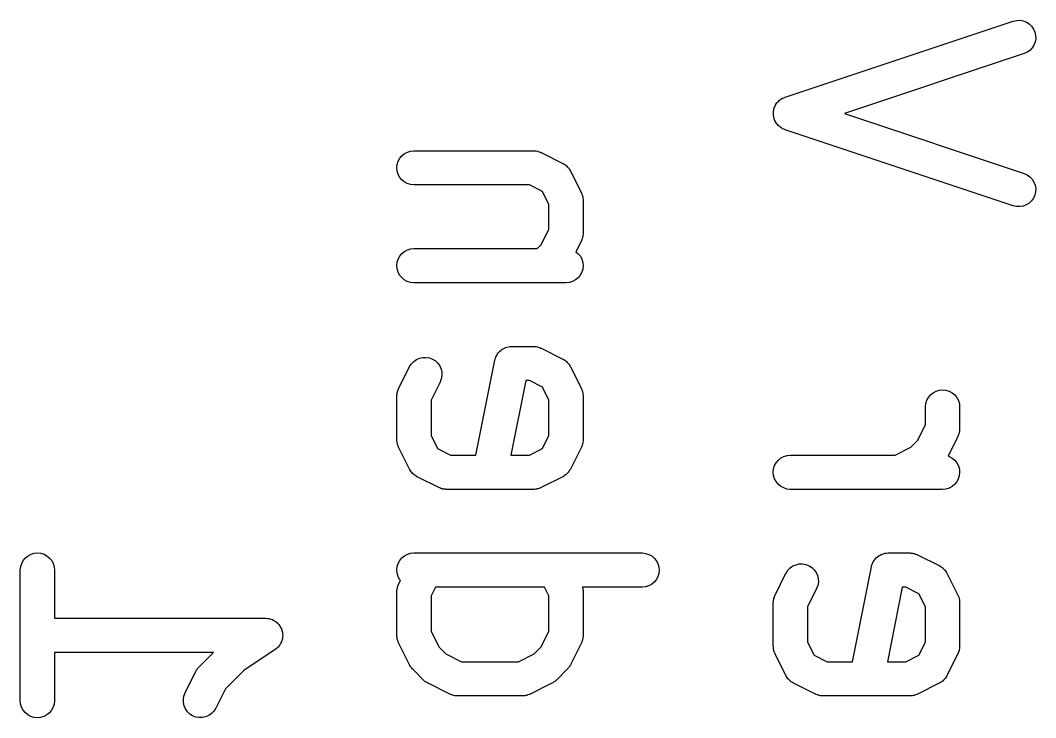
# Model space of a CAD drawing. Extents: x 6.3 to 49.3, y 9.3 to 45.7.
# Drawn here: x 6.323 to 10.773, y 40.337 to 43.391 of the extents above; entities that cross this region are included whole.
import ezdxf

# ---------------------------------------------------------------- set-up
doc = ezdxf.new("R2010")
doc.units = 0
doc.layers.add('BLACK', color=7, linetype='CONTINUOUS')

msp = doc.modelspace()

# ---------------------------------------------------------------- linework, layer by layer
at = {"layer": 'BLACK', "linetype": 'CONTINUOUS'}
for p, q in [((9.6739, 43.0544), (10.6739, 43.3877)), ((10.6739, 43.3877), (10.6749, 43.388)), ((10.6749, 43.388), (10.6892, 43.3911)), ((10.6892, 43.3911), (10.7038, 43.3913)), ((10.7038, 43.3913), (10.7182, 43.3887)), ((10.7182, 43.3887), (10.7319, 43.3833)), ((10.7319, 43.3833), (10.7442, 43.3754)), ((10.7442, 43.3754), (10.7547, 43.3652)), ((10.7547, 43.3652), (10.7631, 43.3532)), ((10.7631, 43.3532), (10.7689, 43.3398)), ((10.7689, 43.3398), (10.7721, 43.3255)), ((10.7724, 43.3108), (10.7699, 43.2964)), ((10.7721, 43.3255), (10.7724, 43.3108)), ((10.7467, 43.2598), (10.7347, 43.2514)), ((10.7567, 43.2704), (10.7467, 43.2598)), ((10.7646, 43.2828), (10.7567, 43.2704)), ((10.7699, 43.2964), (10.7646, 43.2828)), ((10.7213, 43.2454), (9.93479, 42.9832)), ((10.7347, 43.2514), (10.7213, 43.2454)), ((9.63849, 43.0294), (9.63997, 43.0309)), ((9.63997, 43.0309), (9.64122, 43.0327)), ((9.64122, 43.0327), (9.645, 43.0362)), ((9.645, 43.0362), (9.64858, 43.04)), ((9.64858, 43.04), (9.65033, 43.0412)), ((9.65033, 43.0412), (9.65189, 43.0427)), ((9.65189, 43.0427), (9.65629, 43.0454)), ((9.65629, 43.0454), (9.66053, 43.0484)), ((9.66053, 43.0484), (9.66249, 43.0493)), ((9.66249, 43.0493), (9.66431, 43.0504)), ((9.66431, 43.0504), (9.66916, 43.0523)), ((9.66916, 43.0523), (9.6739, 43.0544)), ((9.62284, 42.9889), (9.62321, 42.991)), ((9.62295, 42.9837), (9.62284, 42.9889)), ((9.62321, 42.991), (9.62328, 42.9932)), ((9.62328, 42.9932), (9.62447, 42.9982)), ((9.62447, 42.9982), (9.62537, 43.0033)), ((9.62537, 43.0033), (9.62614, 43.0053)), ((9.62614, 43.0053), (9.62664, 43.0074)), ((9.62664, 43.0074), (9.62878, 43.0122)), ((9.62878, 43.0122), (9.63065, 43.017)), ((9.63065, 43.017), (9.6318, 43.0188)), ((9.6318, 43.0188), (9.63269, 43.0208)), ((9.63269, 43.0208), (9.63571, 43.025)), ((9.63571, 43.025), (9.63849, 43.0294)), ((9.62276, 42.9786), (9.62295, 42.9837)), ((9.62311, 42.9764), (9.62276, 42.9786)), ((9.62315, 42.9743), (9.62311, 42.9764)), ((9.62427, 42.9692), (9.62315, 42.9743)), ((9.6251, 42.9641), (9.62427, 42.9692)), ((9.62584, 42.9621), (9.6251, 42.9641)), ((9.6263, 42.96), (9.62584, 42.9621)), ((9.62839, 42.9552), (9.6263, 42.96)), ((9.63019, 42.9504), (9.62839, 42.9552)), ((9.63131, 42.9486), (9.63019, 42.9504)), ((9.63217, 42.9466), (9.63131, 42.9486)), ((9.63513, 42.9423), (9.63217, 42.9466)), ((9.63785, 42.9379), (9.63513, 42.9423)), ((9.93479, 42.9832), (10.7213, 42.721)), ((9.63931, 42.9363), (9.63785, 42.9379)), ((9.64053, 42.9346), (9.63931, 42.9363)), ((9.64426, 42.931), (9.64053, 42.9346)), ((9.64779, 42.9272), (9.64426, 42.931)), ((9.64953, 42.9259), (9.64779, 42.9272)), ((9.65107, 42.9244), (9.64953, 42.9259)), ((9.65543, 42.9216), (9.65107, 42.9244)), ((9.65963, 42.9185), (9.65543, 42.9216)), ((9.66158, 42.9176), (9.65963, 42.9185)), ((9.66338, 42.9165), (9.66158, 42.9176)), ((9.6682, 42.9146), (9.66338, 42.9165)), ((9.67291, 42.9124), (9.6682, 42.9146)), ((9.6739, 42.9121), (9.67291, 42.9124)), ((10.6739, 42.5787), (9.6739, 42.9121)), ((8.00611, 42.8076), (8.01904, 42.8145)), ((8.01904, 42.8145), (8.03305, 42.8187)), ((8.03305, 42.8187), (8.04762, 42.8201)), ((8.04762, 42.8201), (8.57143, 42.8201)), ((8.57143, 42.8201), (8.57247, 42.8201)), ((8.57247, 42.8201), (8.57467, 42.8199)), ((8.57467, 42.8199), (8.57688, 42.8199)), ((8.57688, 42.8199), (8.58193, 42.8191)), ((8.58193, 42.8191), (8.58702, 42.8185)), ((8.58702, 42.8185), (8.58912, 42.8178)), ((8.58912, 42.8178), (8.5913, 42.8174)), ((8.5913, 42.8174), (8.5961, 42.8156)), ((8.5961, 42.8156), (8.60097, 42.8141)), ((8.60097, 42.8141), (8.60291, 42.813)), ((8.60291, 42.813), (8.60497, 42.8122)), ((8.60497, 42.8122), (8.70021, 42.7646)), ((7.97415, 42.7602), (7.97848, 42.7742)), ((7.97848, 42.7742), (7.98544, 42.7871)), ((7.98544, 42.7871), (7.99477, 42.7983)), ((7.99477, 42.7983), (8.00611, 42.8076)), ((8.70021, 42.7646), (8.70114, 42.7641)), ((8.70114, 42.7641), (8.7025, 42.7632)), ((7.97262, 42.7456), (7.97415, 42.7602)), ((7.97395, 42.7311), (7.97262, 42.7456)), ((7.97808, 42.717), (7.97395, 42.7311)), ((8.7025, 42.7632), (8.70398, 42.7626)), ((8.70398, 42.7626), (8.70862, 42.7593)), ((8.70862, 42.7593), (8.71342, 42.7561)), ((8.71342, 42.7561), (8.71458, 42.755)), ((8.71458, 42.755), (8.7159, 42.7541)), ((8.7159, 42.7541), (8.71983, 42.7499)), ((8.71983, 42.7499), (8.72392, 42.7459)), ((8.72392, 42.7459), (8.72484, 42.7446)), ((8.72484, 42.7446), (8.72596, 42.7434)), ((8.72596, 42.7434), (8.729, 42.7386)), ((8.729, 42.7386), (8.73224, 42.7339)), ((8.73224, 42.7339), (8.73289, 42.7324)), ((8.73289, 42.7324), (8.73375, 42.731)), ((8.73375, 42.731), (8.78137, 42.6358)), ((10.7213, 42.721), (10.7223, 42.7207)), ((10.7223, 42.7207), (10.7356, 42.7145)), ((7.98486, 42.7041), (7.97808, 42.717)), ((7.99403, 42.6926), (7.98486, 42.7041)), ((8.00525, 42.6832), (7.99403, 42.6926)), ((8.01807, 42.6762), (8.00525, 42.6832)), ((8.03203, 42.6718), (8.01807, 42.6762)), ((10.7356, 42.7145), (10.7474, 42.7059)), ((10.7474, 42.7059), (10.7574, 42.6952)), ((10.7574, 42.6952), (10.765, 42.6827)), ((10.765, 42.6827), (10.7701, 42.669)), ((8.04657, 42.6701), (8.03203, 42.6718)), ((8.04762, 42.6701), (8.04657, 42.6701)), ((8.55372, 42.6701), (8.04762, 42.6701)), ((8.61076, 42.6416), (8.55372, 42.6701)), ((8.63928, 42.5846), (8.61076, 42.6416)), ((8.78137, 42.6358), (8.78183, 42.6349)), ((8.78183, 42.6349), (8.78259, 42.6328)), ((8.78259, 42.6328), (8.78363, 42.6308)), ((8.78363, 42.6308), (8.78511, 42.6259)), ((10.772, 42.6399), (10.7686, 42.6257)), ((10.7701, 42.669), (10.7725, 42.6545)), ((10.7725, 42.6545), (10.772, 42.6399)), ((8.78511, 42.6259), (8.78687, 42.6211)), ((8.78687, 42.6211), (8.78722, 42.6189)), ((8.78722, 42.6189), (8.78786, 42.6168)), ((8.78786, 42.6168), (8.78836, 42.6117)), ((8.78836, 42.6117), (8.78916, 42.6067)), ((8.78916, 42.6067), (8.78907, 42.6045)), ((8.78907, 42.6045), (8.78928, 42.6023)), ((8.78928, 42.6023), (8.78928, 42.4594)), ((10.7433, 42.5904), (10.7309, 42.5827)), ((10.754, 42.6004), (10.7433, 42.5904)), ((10.7625, 42.6123), (10.754, 42.6004)), ((10.7686, 42.6257), (10.7625, 42.6123)), ((8.63928, 42.4771), (8.63928, 42.5846)), ((10.6882, 42.5755), (10.6739, 42.5787)), ((10.7028, 42.5751), (10.6882, 42.5755)), ((10.7172, 42.5775), (10.7028, 42.5751)), ((10.7309, 42.5827), (10.7172, 42.5775)), ((8.60503, 42.4086), (8.63928, 42.4771)), ((8.78909, 42.454), (8.78822, 42.4489)), ((8.78928, 42.4584), (8.78903, 42.4562)), ((8.78903, 42.4562), (8.78909, 42.454)), ((8.78928, 42.4594), (8.78928, 42.4584)), ((8.58798, 42.3915), (8.60503, 42.4086)), ((8.78137, 42.4259), (8.75736, 42.3778)), ((8.78216, 42.4279), (8.78137, 42.4259)), ((8.78322, 42.4299), (8.78216, 42.4279)), ((8.78477, 42.4347), (8.78322, 42.4299)), ((8.7866, 42.4395), (8.78477, 42.4347)), ((8.78698, 42.4417), (8.7866, 42.4395)), ((8.78765, 42.4438), (8.78698, 42.4417)), ((8.78822, 42.4489), (8.78765, 42.4438)), ((7.98544, 42.3585), (7.99477, 42.3698)), ((7.99477, 42.3698), (8.00611, 42.379)), ((8.00611, 42.379), (8.01904, 42.3859)), ((8.01904, 42.3859), (8.03305, 42.3901)), ((8.03305, 42.3901), (8.04762, 42.3915)), ((8.04762, 42.3915), (8.58798, 42.3915)), ((8.75736, 42.3778), (8.76787, 42.369)), ((8.76787, 42.369), (8.77704, 42.3576)), ((7.97262, 42.3171), (7.97415, 42.3316)), ((7.97415, 42.3316), (7.97848, 42.3456)), ((7.97848, 42.3456), (7.98544, 42.3585)), ((8.77704, 42.3576), (8.78382, 42.3446)), ((8.78382, 42.3446), (8.78796, 42.3306)), ((8.78796, 42.3306), (8.78928, 42.316)), ((7.97395, 42.3025), (7.97262, 42.3171)), ((7.97808, 42.2885), (7.97395, 42.3025)), ((7.98486, 42.2755), (7.97808, 42.2885)), ((7.99403, 42.2641), (7.98486, 42.2755)), ((8.77646, 42.2746), (8.76713, 42.2633)), ((8.78342, 42.2875), (8.77646, 42.2746)), ((8.78775, 42.3015), (8.78342, 42.2875)), ((8.78928, 42.316), (8.78775, 42.3015)), ((8.00525, 42.2547), (7.99403, 42.2641)), ((8.01807, 42.2476), (8.00525, 42.2547)), ((8.03203, 42.2432), (8.01807, 42.2476)), ((8.04657, 42.2416), (8.03203, 42.2432)), ((8.04762, 42.2415), (8.04657, 42.2416)), ((8.71429, 42.2415), (8.04762, 42.2415)), ((8.72885, 42.243), (8.71429, 42.2415)), ((8.74287, 42.2472), (8.72885, 42.243)), ((8.75579, 42.2541), (8.74287, 42.2472)), ((8.76713, 42.2633), (8.75579, 42.2541)), ((8.46919, 41.9623), (8.47619, 41.963)), ((8.47619, 41.963), (8.57143, 41.963)), ((8.57143, 41.963), (8.57247, 41.963)), ((8.57247, 41.963), (8.57467, 41.9627)), ((8.57467, 41.9627), (8.57688, 41.9628)), ((8.57688, 41.9628), (8.58193, 41.9619)), ((8.40731, 41.9177), (8.41066, 41.9237)), ((8.41066, 41.9237), (8.41401, 41.9299)), ((8.41401, 41.9299), (8.41423, 41.9302)), ((8.41423, 41.9302), (8.41439, 41.9305)), ((8.41439, 41.9305), (8.41887, 41.9358)), ((8.41887, 41.9358), (8.42334, 41.9412)), ((8.42334, 41.9412), (8.4236, 41.9414)), ((8.4236, 41.9414), (8.42382, 41.9417)), ((8.42382, 41.9417), (8.42924, 41.946)), ((8.42924, 41.946), (8.43469, 41.9504)), ((8.43469, 41.9504), (8.43498, 41.9506)), ((8.43498, 41.9506), (8.43524, 41.9508)), ((8.43524, 41.9508), (8.44139, 41.954)), ((8.44139, 41.954), (8.44761, 41.9573)), ((8.44761, 41.9573), (8.44793, 41.9574)), ((8.44793, 41.9574), (8.44823, 41.9576)), ((8.44823, 41.9576), (8.45486, 41.9595)), ((8.45486, 41.9595), (8.46162, 41.9615)), ((8.46162, 41.9615), (8.46196, 41.9616)), ((8.46196, 41.9616), (8.46228, 41.9617)), ((8.46228, 41.9617), (8.46919, 41.9623)), ((8.58193, 41.9619), (8.58702, 41.9613)), ((8.58702, 41.9613), (8.58912, 41.9607)), ((8.58912, 41.9607), (8.5913, 41.9603)), ((8.5913, 41.9603), (8.59609, 41.9585)), ((8.59609, 41.9585), (8.60097, 41.9569)), ((8.60097, 41.9569), (8.60291, 41.9558)), ((8.60291, 41.9558), (8.60497, 41.9551)), ((8.60497, 41.9551), (8.70021, 41.9074)), ((7.98054, 41.7787), (8.02816, 41.8739)), ((8.02816, 41.8739), (8.02863, 41.8748)), ((8.02863, 41.8748), (8.0366, 41.8871)), ((8.0366, 41.8871), (8.04679, 41.8976)), ((8.04679, 41.8976), (8.05884, 41.9059)), ((8.05884, 41.9059), (8.07227, 41.9118)), ((8.07227, 41.9118), (8.08657, 41.9149)), ((8.08657, 41.9149), (8.10121, 41.9151)), ((8.10121, 41.9151), (8.11562, 41.9125)), ((8.11562, 41.9125), (8.12925, 41.9072)), ((8.12925, 41.9072), (8.14158, 41.8993)), ((8.14158, 41.8993), (8.15215, 41.8892)), ((8.15215, 41.8892), (8.16056, 41.8772)), ((8.16056, 41.8772), (8.16647, 41.8638)), ((8.31947, 41.4868), (8.40265, 41.9027)), ((8.40265, 41.9027), (8.40272, 41.903)), ((8.40272, 41.903), (8.40272, 41.9031)), ((8.40272, 41.9031), (8.40273, 41.9031)), ((8.40273, 41.9031), (8.40286, 41.9037)), ((8.40286, 41.9037), (8.40497, 41.9103)), ((8.40497, 41.9103), (8.40705, 41.917)), ((8.40705, 41.917), (8.40721, 41.9173)), ((8.40721, 41.9173), (8.40731, 41.9177)), ((8.70021, 41.9074), (8.70114, 41.907)), ((8.70114, 41.907), (8.70251, 41.9061)), ((8.70251, 41.9061), (8.70398, 41.9054)), ((8.70398, 41.9054), (8.70862, 41.9021)), ((8.70862, 41.9021), (8.71342, 41.899)), ((8.71342, 41.899), (8.71458, 41.8979)), ((8.71458, 41.8979), (8.7159, 41.8969)), ((8.7159, 41.8969), (8.71983, 41.8928)), ((8.71983, 41.8928), (8.72392, 41.8888)), ((8.72392, 41.8888), (8.72484, 41.8875)), ((8.72484, 41.8875), (8.72596, 41.8863)), ((8.72596, 41.8863), (8.72899, 41.8815)), ((8.72899, 41.8815), (8.73224, 41.8768)), ((8.73224, 41.8768), (8.73289, 41.8753)), ((8.73289, 41.8753), (8.73375, 41.8739)), ((8.73375, 41.8739), (8.78137, 41.7787)), ((8.16647, 41.8638), (8.16967, 41.8495)), ((8.17004, 41.8349), (8.16756, 41.8205)), ((8.16967, 41.8495), (8.17004, 41.8349)), ((8.16232, 41.8068), (8.12262, 41.7274)), ((8.16756, 41.8205), (8.16232, 41.8068)), ((8.53768, 41.813), (8.47244, 41.4868)), ((8.55372, 41.813), (8.53768, 41.813)), ((8.61076, 41.7845), (8.55372, 41.813)), ((8.63928, 41.7274), (8.61076, 41.7845)), ((7.97262, 41.7451), (7.97263, 41.7462)), ((7.97262, 41.5546), (7.97262, 41.7451)), ((7.97263, 41.7462), (7.97287, 41.7484)), ((7.97282, 41.7506), (7.97369, 41.7556)), ((7.97287, 41.7484), (7.97282, 41.7506)), ((7.97369, 41.7556), (7.97426, 41.7607)), ((7.97426, 41.7607), (7.97492, 41.7628)), ((7.97492, 41.7628), (7.9753, 41.765)), ((7.9753, 41.765), (7.97714, 41.7698)), ((7.97714, 41.7698), (7.97868, 41.7747)), ((7.97868, 41.7747), (7.97975, 41.7766)), ((7.97975, 41.7766), (7.98054, 41.7787)), ((8.78137, 41.7787), (8.78183, 41.7777)), ((8.78183, 41.7777), (8.78259, 41.7756)), ((8.78259, 41.7756), (8.78363, 41.7737)), ((8.78363, 41.7737), (8.78511, 41.7688)), ((8.78511, 41.7688), (8.78687, 41.764)), ((8.78687, 41.764), (8.78722, 41.7618)), ((8.78722, 41.7618), (8.78786, 41.7597)), ((8.78786, 41.7597), (8.78836, 41.7546)), ((8.78836, 41.7546), (8.78916, 41.7495)), ((8.78916, 41.7495), (8.78907, 41.7473)), ((8.78907, 41.7473), (8.78928, 41.7451)), ((8.78928, 41.7451), (8.78928, 41.5546)), ((10.2953, 41.727), (10.3024, 41.7399)), ((10.3024, 41.7399), (10.3118, 41.7511)), ((10.3118, 41.7511), (10.3232, 41.7603)), ((10.3232, 41.7603), (10.3362, 41.767)), ((10.3362, 41.767), (10.3502, 41.7712)), ((10.3502, 41.7712), (10.3648, 41.7725)), ((10.3648, 41.7725), (10.3794, 41.771)), ((10.3794, 41.771), (10.3933, 41.7666)), ((10.3933, 41.7666), (10.4062, 41.7597)), ((10.4062, 41.7597), (10.4175, 41.7503)), ((10.4175, 41.7503), (10.4268, 41.739)), ((8.12262, 41.7274), (8.12262, 41.5723)), ((8.63928, 41.5723), (8.63928, 41.7274)), ((10.2893, 41.6985), (10.2909, 41.7131)), ((10.2893, 41.6975), (10.2893, 41.6985)), ((10.2893, 41.62), (10.2893, 41.6975)), ((10.2909, 41.7131), (10.2953, 41.727)), ((10.4268, 41.739), (10.4336, 41.7261)), ((10.4336, 41.7261), (10.4379, 41.7121)), ((10.4379, 41.7121), (10.4393, 41.6975)), ((10.4393, 41.6975), (10.4393, 41.6023)), ((10.255, 41.5515), (10.2893, 41.62)), ((8.12262, 41.5723), (8.15114, 41.5153)), ((8.61076, 41.5153), (8.63928, 41.5723)), ((10.4314, 41.5687), (10.3883, 41.4825)), ((10.4322, 41.5708), (10.4314, 41.5687)), ((10.4332, 41.5727), (10.4322, 41.5708)), ((10.4348, 41.5776), (10.4332, 41.5727)), ((10.4366, 41.5824), (10.4348, 41.5776)), ((10.437, 41.5846), (10.4366, 41.5824)), ((10.4376, 41.5867), (10.437, 41.5846)), ((10.4382, 41.5918), (10.4376, 41.5867)), ((10.4391, 41.5968), (10.4382, 41.5918)), ((10.4393, 41.6012), (10.439, 41.599)), ((10.439, 41.599), (10.4391, 41.5968)), ((10.4393, 41.6023), (10.4393, 41.6012)), ((7.97283, 41.5524), (7.97262, 41.5546)), ((7.97275, 41.5502), (7.97283, 41.5524)), ((7.97355, 41.5452), (7.97275, 41.5502)), ((7.97405, 41.5401), (7.97355, 41.5452)), ((7.97469, 41.538), (7.97405, 41.5401)), ((7.97503, 41.5358), (7.97469, 41.538)), ((7.97679, 41.531), (7.97503, 41.5358)), ((7.97828, 41.5261), (7.97679, 41.531)), ((7.97931, 41.5241), (7.97828, 41.5261)), ((7.98007, 41.522), (7.97931, 41.5241)), ((7.98054, 41.5211), (7.98007, 41.522)), ((8.02816, 41.4259), (7.98054, 41.5211)), ((8.78137, 41.5211), (8.73375, 41.4259)), ((8.78216, 41.5232), (8.78137, 41.5211)), ((8.78322, 41.5251), (8.78216, 41.5232)), ((8.78477, 41.53), (8.78322, 41.5251)), ((8.7866, 41.5348), (8.78477, 41.53)), ((8.78698, 41.537), (8.7866, 41.5348)), ((8.78765, 41.539), (8.78698, 41.537)), ((8.78822, 41.5441), (8.78765, 41.539)), ((8.78909, 41.5492), (8.78822, 41.5441)), ((8.78928, 41.5536), (8.78903, 41.5514)), ((8.78903, 41.5514), (8.78909, 41.5492)), ((8.78928, 41.5546), (8.78928, 41.5536)), ((10.1561, 41.4868), (10.2246, 41.521)), ((10.2246, 41.521), (10.255, 41.5515)), ((8.15114, 41.5153), (8.20818, 41.4868)), ((8.20818, 41.4868), (8.31947, 41.4868)), ((8.47244, 41.4868), (8.55372, 41.4868)), ((8.55372, 41.4868), (8.61076, 41.5153)), ((9.64477, 41.465), (9.65611, 41.4743)), ((9.65611, 41.4743), (9.66904, 41.4811)), ((9.66904, 41.4811), (9.68305, 41.4854)), ((9.68305, 41.4854), (9.69762, 41.4868)), ((9.69762, 41.4868), (10.1561, 41.4868)), ((10.3883, 41.4825), (10.3938, 41.4807)), ((10.3938, 41.4807), (10.4067, 41.4737)), ((10.4067, 41.4737), (10.4179, 41.4643)), ((9.62415, 41.4269), (9.62848, 41.4408)), ((9.62848, 41.4408), (9.63544, 41.4537)), ((9.63544, 41.4537), (9.64477, 41.465)), ((10.4179, 41.4643), (10.427, 41.4529)), ((10.427, 41.4529), (10.4338, 41.4399)), ((10.4338, 41.4399), (10.438, 41.4258)), ((8.02902, 41.4245), (8.02816, 41.4259)), ((8.02966, 41.423), (8.02902, 41.4245)), ((8.03291, 41.4183), (8.02966, 41.423)), ((8.03595, 41.4135), (8.03291, 41.4183)), ((8.03706, 41.4123), (8.03595, 41.4135)), ((8.03798, 41.411), (8.03706, 41.4123)), ((8.04207, 41.407), (8.03798, 41.411)), ((8.046, 41.4028), (8.04207, 41.407)), ((8.04732, 41.4019), (8.046, 41.4028)), ((8.04848, 41.4008), (8.04732, 41.4019)), ((8.05328, 41.3976), (8.04848, 41.4008)), ((8.05792, 41.3943), (8.05328, 41.3976)), ((8.0594, 41.3937), (8.05792, 41.3943)), ((8.06076, 41.3928), (8.0594, 41.3937)), ((8.0617, 41.3923), (8.06076, 41.3928)), ((8.15693, 41.3447), (8.0617, 41.3923)), ((8.70021, 41.3923), (8.60497, 41.3447)), ((8.70158, 41.3932), (8.70021, 41.3923)), ((8.70307, 41.3938), (8.70158, 41.3932)), ((8.70777, 41.3971), (8.70307, 41.3938)), ((8.7126, 41.4001), (8.70777, 41.3971)), ((8.71378, 41.4012), (8.7126, 41.4001)), ((8.71511, 41.4021), (8.71378, 41.4012)), ((8.71908, 41.4062), (8.71511, 41.4021)), ((8.72324, 41.4102), (8.71908, 41.4062)), ((8.72418, 41.4115), (8.72324, 41.4102)), ((8.72531, 41.4126), (8.72418, 41.4115)), ((8.72842, 41.4175), (8.72531, 41.4126)), ((8.73172, 41.4221), (8.72842, 41.4175)), ((8.73239, 41.4236), (8.73172, 41.4221)), ((8.73327, 41.4249), (8.73239, 41.4236)), ((8.73375, 41.4259), (8.73327, 41.4249)), ((9.62262, 41.4123), (9.62415, 41.4269)), ((9.62395, 41.3977), (9.62262, 41.4123)), ((9.62808, 41.3837), (9.62395, 41.3977)), ((10.4378, 41.3967), (10.4334, 41.3827)), ((10.4393, 41.4113), (10.4378, 41.3967)), ((10.438, 41.4258), (10.4393, 41.4113)), ((8.159, 41.3439), (8.15693, 41.3447)), ((8.16093, 41.3429), (8.159, 41.3439)), ((8.16581, 41.3413), (8.16093, 41.3429)), ((8.1706, 41.3395), (8.16581, 41.3413)), ((8.17278, 41.3391), (8.1706, 41.3395)), ((8.59509, 41.341), (8.59029, 41.3392)), ((8.60001, 41.3424), (8.59509, 41.341)), ((8.60196, 41.3435), (8.60001, 41.3424)), ((8.60403, 41.3442), (8.60196, 41.3435)), ((8.60497, 41.3447), (8.60403, 41.3442)), ((9.63486, 41.3707), (9.62808, 41.3837)), ((9.64403, 41.3593), (9.63486, 41.3707)), ((9.65525, 41.3499), (9.64403, 41.3593)), ((9.66807, 41.3429), (9.65525, 41.3499)), ((9.68203, 41.3384), (9.66807, 41.3429)), ((10.3929, 41.3424), (10.3789, 41.3382)), ((10.4058, 41.3493), (10.3929, 41.3424)), ((10.4171, 41.3586), (10.4058, 41.3493)), ((10.4265, 41.3698), (10.4171, 41.3586)), ((10.4334, 41.3827), (10.4265, 41.3698)), ((8.17488, 41.3384), (8.17278, 41.3391)), ((8.17997, 41.3379), (8.17488, 41.3384)), ((8.18503, 41.337), (8.17997, 41.3379)), ((8.18723, 41.337), (8.18503, 41.337)), ((8.18943, 41.3368), (8.18723, 41.337)), ((8.19048, 41.3368), (8.18943, 41.3368)), ((8.57143, 41.3368), (8.19048, 41.3368)), ((8.57362, 41.337), (8.57143, 41.3368)), ((8.57583, 41.3369), (8.57362, 41.337)), ((8.58089, 41.3377), (8.57583, 41.3369)), ((8.586, 41.3382), (8.58089, 41.3377)), ((8.58812, 41.3389), (8.586, 41.3382)), ((8.59029, 41.3392), (8.58812, 41.3389)), ((9.69657, 41.3368), (9.68203, 41.3384)), ((9.69762, 41.3368), (9.69657, 41.3368)), ((10.3643, 41.3368), (9.69762, 41.3368)), ((10.3789, 41.3382), (10.3643, 41.3368)), ((6.33573, 41.0256), (6.34514, 41.0368)), ((6.34514, 41.0368), (6.35655, 41.046)), ((6.35655, 41.046), (6.36952, 41.0528)), ((6.36952, 41.0528), (6.38356, 41.0569)), ((6.38356, 41.0569), (6.39814, 41.0582)), ((6.39814, 41.0582), (6.4127, 41.0567)), ((6.4127, 41.0567), (6.42668, 41.0524)), ((6.42668, 41.0524), (6.43956, 41.0454)), ((6.43956, 41.0454), (6.45084, 41.0361)), ((6.45084, 41.0361), (6.46009, 41.0247)), ((7.98544, 41.0252), (7.99477, 41.0364)), ((7.99477, 41.0364), (8.00611, 41.0457)), ((8.00611, 41.0457), (8.01904, 41.0526)), ((8.01904, 41.0526), (8.03305, 41.0568)), ((8.03305, 41.0568), (8.04762, 41.0582)), ((8.04762, 41.0582), (9.04762, 41.0582)), ((9.04762, 41.0582), (9.04867, 41.0582)), ((9.04867, 41.0582), (9.06321, 41.0566)), ((9.06321, 41.0566), (9.07716, 41.0521)), ((9.07716, 41.0521), (9.08999, 41.0451)), ((9.08999, 41.0451), (9.1012, 41.0357)), ((9.1012, 41.0357), (9.11038, 41.0243)), ((10.0644, 41.0257), (10.0689, 41.031)), ((10.0689, 41.031), (10.0733, 41.0364)), ((10.0733, 41.0364), (10.0736, 41.0366)), ((10.0736, 41.0366), (10.0738, 41.0369)), ((10.0738, 41.0369), (10.0792, 41.0412)), ((10.0792, 41.0412), (10.0847, 41.0457)), ((10.0847, 41.0457), (10.085, 41.0458)), ((10.085, 41.0458), (10.0852, 41.0461)), ((10.0852, 41.0461), (10.0914, 41.0493)), ((10.0914, 41.0493), (10.0976, 41.0526)), ((10.0976, 41.0526), (10.0979, 41.0527)), ((10.0979, 41.0527), (10.0982, 41.0528)), ((10.0982, 41.0528), (10.1049, 41.0547)), ((10.1049, 41.0547), (10.1116, 41.0568)), ((10.1116, 41.0568), (10.112, 41.0568)), ((10.112, 41.0568), (10.1123, 41.0569)), ((10.1123, 41.0569), (10.1192, 41.0575)), ((10.1192, 41.0575), (10.1262, 41.0582)), ((10.1262, 41.0582), (10.2214, 41.0582)), ((10.2214, 41.0582), (10.2225, 41.0582)), ((10.2225, 41.0582), (10.2247, 41.058)), ((10.2247, 41.058), (10.2269, 41.058)), ((10.2269, 41.058), (10.2319, 41.0571)), ((10.2319, 41.0571), (10.237, 41.0566)), ((10.237, 41.0566), (10.2391, 41.0559)), ((10.2391, 41.0559), (10.2413, 41.0555)), ((10.2413, 41.0555), (10.2461, 41.0537)), ((10.2461, 41.0537), (10.251, 41.0521)), ((10.251, 41.0521), (10.2529, 41.0511)), ((10.2529, 41.0511), (10.255, 41.0503)), ((10.255, 41.0503), (10.3502, 41.0027)), ((6.32262, 40.9832), (6.32263, 40.9843)), ((6.32263, 40.9843), (6.32426, 40.9988)), ((6.32426, 40.9988), (6.32868, 41.0128)), ((6.32868, 41.0128), (6.33573, 41.0256)), ((6.46009, 41.0247), (6.46696, 41.0118)), ((6.46696, 41.0118), (6.47119, 40.9978)), ((6.47119, 40.9978), (6.47262, 40.9832)), ((7.97262, 40.9837), (7.97415, 40.9983)), ((7.97395, 40.9692), (7.97262, 40.9837)), ((7.97415, 40.9983), (7.97848, 41.0123)), ((7.97848, 41.0123), (7.98544, 41.0252)), ((9.11038, 41.0243), (9.11716, 41.0113)), ((9.11716, 41.0113), (9.12129, 40.9973)), ((9.12129, 40.9973), (9.12262, 40.9827)), ((9.68659, 40.9824), (9.69679, 40.9929)), ((9.69679, 40.9929), (9.70884, 41.0012)), ((9.70884, 41.0012), (9.72227, 41.007)), ((9.72227, 41.007), (9.73657, 41.0101)), ((9.73657, 41.0101), (9.75121, 41.0104)), ((9.75121, 41.0104), (9.76562, 41.0078)), ((9.76562, 41.0078), (9.77925, 41.0024)), ((9.77925, 41.0024), (9.79158, 40.9946)), ((9.79158, 40.9946), (9.80215, 40.9844)), ((9.80215, 40.9844), (9.81056, 40.9725)), ((9.96947, 40.582), (10.0526, 40.9979)), ((10.0526, 40.9979), (10.0527, 40.9983)), ((10.0527, 40.9983), (10.0529, 40.9989)), ((10.0527, 40.9983), (10.0527, 40.9983)), ((10.0527, 40.9983), (10.0527, 40.9983)), ((10.0529, 40.9989), (10.055, 41.0056)), ((10.055, 41.0056), (10.0571, 41.0123)), ((10.0571, 41.0123), (10.0572, 41.0126)), ((10.0572, 41.0126), (10.0573, 41.0129)), ((10.0573, 41.0129), (10.0607, 41.0189)), ((10.0607, 41.0189), (10.064, 41.0252)), ((10.064, 41.0252), (10.0642, 41.0254)), ((10.0642, 41.0254), (10.0644, 41.0257)), ((10.3502, 41.0027), (10.3511, 41.0022)), ((10.3511, 41.0022), (10.3525, 41.0013)), ((10.3525, 41.0013), (10.354, 41.0007)), ((10.354, 41.0007), (10.3586, 40.9974)), ((10.3586, 40.9974), (10.3634, 40.9942)), ((10.3634, 40.9942), (10.3646, 40.9931)), ((10.3646, 40.9931), (10.3659, 40.9922)), ((10.3659, 40.9922), (10.3698, 40.988)), ((10.3698, 40.988), (10.3739, 40.984)), ((10.3739, 40.984), (10.3748, 40.9827)), ((6.32262, 40.4118), (6.32262, 40.9832)), ((6.47262, 40.9832), (6.47262, 40.7725)), ((7.97808, 40.9551), (7.97395, 40.9692)), ((7.98486, 40.9421), (7.97808, 40.9551)), ((7.98855, 40.9376), (7.98486, 40.9421)), ((9.1098, 40.9413), (9.10047, 40.93)), ((9.11676, 40.9542), (9.1098, 40.9413)), ((9.12109, 40.9681), (9.11676, 40.9542)), ((9.12262, 40.9827), (9.12109, 40.9681)), ((9.63054, 40.8739), (9.67816, 40.9691)), ((9.67816, 40.9691), (9.67863, 40.9701)), ((9.67863, 40.9701), (9.68659, 40.9824)), ((9.81056, 40.9725), (9.81647, 40.9591)), ((9.81647, 40.9591), (9.81967, 40.9448)), ((9.81967, 40.9448), (9.82004, 40.9301)), ((10.3748, 40.9827), (10.376, 40.9815)), ((10.376, 40.9815), (10.379, 40.9767)), ((10.379, 40.9767), (10.3822, 40.972)), ((10.3822, 40.972), (10.3829, 40.9705)), ((10.3829, 40.9705), (10.3837, 40.9691)), ((10.3837, 40.9691), (10.4314, 40.8739)), ((7.97282, 40.8934), (7.97369, 40.8985)), ((7.97369, 40.8985), (7.97426, 40.9036)), ((7.97426, 40.9036), (7.97492, 40.9057)), ((7.97492, 40.9057), (7.9753, 40.9078)), ((7.9753, 40.9078), (7.97714, 40.9126)), ((7.97714, 40.9126), (7.97868, 40.9175)), ((7.97868, 40.9175), (7.97975, 40.9195)), ((7.97975, 40.9195), (7.98054, 40.9215)), ((7.98054, 40.9215), (7.98855, 40.9376)), ((8.14159, 40.9082), (8.12262, 40.8703)), ((8.62031, 40.9082), (8.14159, 40.9082)), ((8.63928, 40.8703), (8.62031, 40.9082)), ((9.04762, 40.9082), (8.78637, 40.9082)), ((8.78637, 40.9082), (8.78687, 40.9068)), ((8.78687, 40.9068), (8.78722, 40.9047)), ((8.78722, 40.9047), (8.78786, 40.9025)), ((8.78786, 40.9025), (8.78836, 40.8974)), ((8.78836, 40.8974), (8.78916, 40.8924)), ((9.06219, 40.9096), (9.04762, 40.9082)), ((9.0762, 40.9139), (9.06219, 40.9096)), ((9.08912, 40.9207), (9.0762, 40.9139)), ((9.10047, 40.93), (9.08912, 40.9207)), ((9.81232, 40.9021), (9.77262, 40.8227)), ((9.81756, 40.9157), (9.81232, 40.9021)), ((9.82004, 40.9301), (9.81756, 40.9157)), ((10.1877, 40.9082), (10.1224, 40.582)), ((10.2037, 40.9082), (10.1877, 40.9082)), ((10.2608, 40.8797), (10.2037, 40.9082)), ((7.97262, 40.888), (7.97263, 40.889)), ((7.97262, 40.6975), (7.97262, 40.888)), ((7.97263, 40.889), (7.97287, 40.8912)), ((7.97287, 40.8912), (7.97282, 40.8934)), ((8.12262, 40.8703), (8.12262, 40.7152)), ((8.63928, 40.7152), (8.63928, 40.8703)), ((8.78916, 40.8924), (8.78907, 40.8902)), ((8.78907, 40.8902), (8.78928, 40.888)), ((8.78928, 40.888), (8.78928, 40.6975)), ((9.62282, 40.8458), (9.62369, 40.8509)), ((9.62369, 40.8509), (9.62426, 40.856)), ((9.62426, 40.856), (9.62492, 40.858)), ((9.62492, 40.858), (9.6253, 40.8602)), ((9.6253, 40.8602), (9.62714, 40.865)), ((9.62714, 40.865), (9.62868, 40.8699)), ((9.62868, 40.8699), (9.62975, 40.8718)), ((9.62975, 40.8718), (9.63054, 40.8739)), ((10.2893, 40.8227), (10.2608, 40.8797)), ((10.4314, 40.8739), (10.4318, 40.873)), ((10.4318, 40.873), (10.4326, 40.8709)), ((10.4326, 40.8709), (10.4336, 40.8689)), ((10.4336, 40.8689), (10.4351, 40.864)), ((10.4351, 40.864), (10.4369, 40.8592)), ((10.4369, 40.8592), (10.4372, 40.857)), ((10.4372, 40.857), (10.4379, 40.8549)), ((10.4379, 40.8549), (10.4384, 40.8498)), ((9.62262, 40.8404), (9.62263, 40.8414)), ((9.62262, 40.6499), (9.62262, 40.8404)), ((9.62263, 40.8414), (9.62287, 40.8436)), ((9.62287, 40.8436), (9.62282, 40.8458)), ((9.77262, 40.8227), (9.77262, 40.6676)), ((10.2893, 40.6676), (10.2893, 40.8227)), ((10.4384, 40.8498), (10.4392, 40.8448)), ((10.4392, 40.8448), (10.4391, 40.8426)), ((10.4391, 40.8426), (10.4393, 40.8404)), ((10.4393, 40.8404), (10.4393, 40.6499)), ((6.47262, 40.7725), (7.39762, 40.7725)), ((7.39762, 40.7725), (7.39854, 40.7725)), ((7.39854, 40.7725), (7.39855, 40.7725)), ((7.39855, 40.7725), (7.39856, 40.7725)), ((7.39856, 40.7725), (7.39867, 40.7725)), ((7.39867, 40.7725), (7.40552, 40.7717)), ((7.40552, 40.7717), (7.4131, 40.7709)), ((7.4131, 40.7709), (7.41316, 40.7709)), ((7.41316, 40.7709), (7.41321, 40.7709)), ((7.41321, 40.7709), (7.42, 40.7687)), ((7.42, 40.7687), (7.42706, 40.7665)), ((7.42706, 40.7665), (7.42711, 40.7665)), ((7.42711, 40.7665), (7.42716, 40.7664)), ((7.42716, 40.7664), (7.43365, 40.7629)), ((7.43365, 40.7629), (7.43989, 40.7595)), ((7.43989, 40.7595), (7.43994, 40.7594)), ((7.43994, 40.7594), (7.43999, 40.7594)), ((7.43999, 40.7594), (7.44523, 40.755)), ((7.44523, 40.755), (7.45112, 40.7501)), ((7.45112, 40.7501), (7.45116, 40.75)), ((7.45116, 40.75), (7.4512, 40.75)), ((7.4512, 40.75), (7.45536, 40.7448)), ((7.45536, 40.7448), (7.46031, 40.7387)), ((7.46031, 40.7387), (7.46034, 40.7386)), ((7.46034, 40.7386), (7.46038, 40.7386)), ((7.46038, 40.7386), (7.46362, 40.7324)), ((7.46362, 40.7324), (7.46711, 40.7257)), ((7.46711, 40.7257), (7.46713, 40.7256)), ((7.46713, 40.7256), (7.46716, 40.7256)), ((7.46716, 40.7256), (7.46917, 40.7188)), ((7.46917, 40.7188), (7.47127, 40.7117)), ((7.46906, 40.6759), (7.4668, 40.6685)), ((7.47109, 40.6824), (7.46906, 40.6759)), ((7.47111, 40.6825), (7.47109, 40.6825)), ((7.47109, 40.6825), (7.47109, 40.6824)), ((7.4719, 40.6902), (7.47111, 40.6825)), ((7.47127, 40.7117), (7.47127, 40.7116)), ((7.47127, 40.7116), (7.47129, 40.7116)), ((7.47129, 40.7116), (7.47193, 40.7045)), ((7.47262, 40.697), (7.4719, 40.6902)), ((7.47193, 40.7045), (7.47262, 40.6971)), ((7.47262, 40.6971), (7.47261, 40.697)), ((7.47261, 40.697), (7.47262, 40.697)), ((7.97283, 40.6953), (7.97262, 40.6975)), ((7.97275, 40.6931), (7.97283, 40.6953)), ((7.97355, 40.688), (7.97275, 40.6931)), ((7.97405, 40.6829), (7.97355, 40.688)), ((7.97469, 40.6808), (7.97405, 40.6829)), ((7.97503, 40.6786), (7.97469, 40.6808)), ((7.97679, 40.6738), (7.97503, 40.6786)), ((7.97828, 40.6689), (7.97679, 40.6738)), ((8.12262, 40.7152), (8.15688, 40.6467)), ((8.60503, 40.6467), (8.63928, 40.7152)), ((8.78477, 40.6728), (8.78322, 40.668)), ((8.7866, 40.6776), (8.78477, 40.6728)), ((8.78698, 40.6798), (8.7866, 40.6776)), ((8.78765, 40.6819), (8.78698, 40.6798)), ((8.78822, 40.687), (8.78765, 40.6819)), ((8.78909, 40.6921), (8.78822, 40.687)), ((8.78928, 40.6965), (8.78903, 40.6943)), ((8.78903, 40.6943), (8.78909, 40.6921)), ((8.78928, 40.6975), (8.78928, 40.6965)), ((7.43922, 40.6351), (7.30254, 40.544)), ((7.44512, 40.6399), (7.43922, 40.6351)), ((7.45047, 40.6443), (7.44512, 40.6399)), ((7.4505, 40.6443), (7.45047, 40.6443)), ((7.45055, 40.6444), (7.4505, 40.6443)), ((7.45538, 40.6502), (7.45055, 40.6444)), ((7.4598, 40.6556), (7.45538, 40.6502)), ((7.45982, 40.6556), (7.4598, 40.6556)), ((7.45986, 40.6557), (7.45982, 40.6556)), ((7.46328, 40.662), (7.45986, 40.6557)), ((7.46676, 40.6684), (7.46328, 40.662)), ((7.46678, 40.6685), (7.46676, 40.6684)), ((7.4668, 40.6685), (7.46678, 40.6685)), ((7.97931, 40.667), (7.97828, 40.6689)), ((7.98007, 40.6649), (7.97931, 40.667)), ((7.98054, 40.664), (7.98007, 40.6649)), ((8.02816, 40.5687), (7.98054, 40.664)), ((8.15688, 40.6467), (8.18728, 40.6163)), ((8.57462, 40.6163), (8.60503, 40.6467)), ((8.78137, 40.664), (8.73375, 40.5687)), ((8.78216, 40.666), (8.78137, 40.664)), ((8.78322, 40.668), (8.78216, 40.666)), ((9.62283, 40.6477), (9.62262, 40.6499)), ((9.62275, 40.6455), (9.62283, 40.6477)), ((9.62355, 40.6404), (9.62275, 40.6455)), ((9.62405, 40.6353), (9.62355, 40.6404)), ((9.62469, 40.6332), (9.62405, 40.6353)), ((9.62503, 40.631), (9.62469, 40.6332)), ((9.62679, 40.6262), (9.62503, 40.631)), ((9.77262, 40.6676), (9.80114, 40.6105)), ((10.2608, 40.6105), (10.2893, 40.6676)), ((10.4366, 40.63), (10.4348, 40.6252)), ((10.437, 40.6322), (10.4366, 40.63)), ((10.4376, 40.6343), (10.437, 40.6322)), ((10.4382, 40.6394), (10.4376, 40.6343)), ((10.4391, 40.6444), (10.4382, 40.6394)), ((10.4393, 40.6488), (10.439, 40.6466)), ((10.439, 40.6466), (10.4391, 40.6444)), ((10.4393, 40.6499), (10.4393, 40.6488)), ((7.16893, 40.6225), (6.47262, 40.6225)), ((6.47262, 40.6225), (6.47262, 40.4118)), ((7.10649, 40.5601), (7.16893, 40.6225)), ((8.18728, 40.6163), (8.2558, 40.582)), ((8.5061, 40.582), (8.57462, 40.6163)), ((9.62828, 40.6213), (9.62679, 40.6262)), ((9.62931, 40.6194), (9.62828, 40.6213)), ((9.63007, 40.6173), (9.62931, 40.6194)), ((9.63054, 40.6163), (9.63007, 40.6173)), ((9.67816, 40.5211), (9.63054, 40.6163)), ((9.80114, 40.6105), (9.85818, 40.582)), ((10.2037, 40.582), (10.2608, 40.6105)), ((10.4314, 40.6163), (10.3837, 40.5211)), ((10.4322, 40.6184), (10.4314, 40.6163)), ((10.4332, 40.6203), (10.4322, 40.6184)), ((10.4348, 40.6252), (10.4332, 40.6203)), ((7.04482, 40.4453), (7.09244, 40.5406)), ((7.09244, 40.5406), (7.09291, 40.5415)), ((7.09291, 40.5415), (7.09521, 40.545)), ((7.09521, 40.545), (7.0972, 40.5487)), ((7.0972, 40.5487), (7.09918, 40.5512)), ((7.09918, 40.5512), (7.10088, 40.5538)), ((7.10088, 40.5538), (7.10382, 40.5568)), ((7.10382, 40.5568), (7.10649, 40.5601)), ((7.30254, 40.544), (7.22116, 40.4626)), ((8.0304, 40.5652), (8.02816, 40.5687)), ((8.03234, 40.5614), (8.0304, 40.5652)), ((8.03428, 40.559), (8.03234, 40.5614)), ((8.03595, 40.5563), (8.03428, 40.559)), ((8.03884, 40.5533), (8.03595, 40.5563)), ((8.04147, 40.55), (8.03884, 40.5533)), ((8.0422, 40.5492), (8.04147, 40.55)), ((8.08982, 40.5016), (8.0422, 40.5492)), ((8.2558, 40.582), (8.5061, 40.582)), ((8.7197, 40.5492), (8.67208, 40.5016)), ((8.72237, 40.5525), (8.7197, 40.5492)), ((8.72531, 40.5555), (8.72237, 40.5525)), ((8.72701, 40.5581), (8.72531, 40.5555)), ((8.72899, 40.5605), (8.72701, 40.5581)), ((8.73098, 40.5642), (8.72899, 40.5605)), ((8.73327, 40.5678), (8.73098, 40.5642)), ((8.73375, 40.5687), (8.73327, 40.5678)), ((9.85818, 40.582), (9.96947, 40.582)), ((10.1224, 40.582), (10.2037, 40.582)), ((8.09308, 40.4989), (8.08982, 40.5016)), ((8.0961, 40.496), (8.09308, 40.4989)), ((8.09872, 40.4943), (8.0961, 40.496)), ((8.10113, 40.4923), (8.09872, 40.4943)), ((8.66498, 40.4954), (8.66233, 40.4937)), ((8.66804, 40.4982), (8.66498, 40.4954)), ((8.67133, 40.5009), (8.66804, 40.4982)), ((8.67208, 40.5016), (8.67133, 40.5009)), ((9.67902, 40.5197), (9.67816, 40.5211)), ((9.67966, 40.5182), (9.67902, 40.5197)), ((9.68291, 40.5135), (9.67966, 40.5182)), ((9.68595, 40.5087), (9.68291, 40.5135)), ((9.68706, 40.5075), (9.68595, 40.5087)), ((9.68798, 40.5062), (9.68706, 40.5075)), ((9.69207, 40.5022), (9.68798, 40.5062)), ((9.696, 40.4981), (9.69207, 40.5022)), ((9.69732, 40.4971), (9.696, 40.4981)), ((9.69848, 40.496), (9.69732, 40.4971)), ((9.70328, 40.4929), (9.69848, 40.496)), ((10.3626, 40.4954), (10.3578, 40.4923)), ((10.3638, 40.4965), (10.3626, 40.4954)), ((10.3651, 40.4974), (10.3638, 40.4965)), ((10.3691, 40.5015), (10.3651, 40.4974)), ((10.3732, 40.5054), (10.3691, 40.5015)), ((10.3742, 40.5067), (10.3732, 40.5054)), ((10.3753, 40.5079), (10.3742, 40.5067)), ((10.3784, 40.5127), (10.3753, 40.5079)), ((10.3817, 40.5173), (10.3784, 40.5127)), ((10.3824, 40.5188), (10.3817, 40.5173)), ((10.3833, 40.5202), (10.3824, 40.5188)), ((10.3837, 40.5211), (10.3833, 40.5202)), ((7.22116, 40.4626), (7.17899, 40.3782)), ((8.10484, 40.4903), (8.10113, 40.4923)), ((8.10838, 40.488), (8.10484, 40.4903)), ((8.10932, 40.4876), (8.10838, 40.488)), ((8.20455, 40.4399), (8.10932, 40.4876)), ((8.65259, 40.4876), (8.55735, 40.4399)), ((8.65616, 40.4898), (8.65259, 40.4876)), ((8.65989, 40.4917), (8.65616, 40.4898)), ((8.66233, 40.4937), (8.65989, 40.4917)), ((9.70792, 40.4896), (9.70328, 40.4929)), ((9.7094, 40.4889), (9.70792, 40.4896)), ((9.71076, 40.488), (9.7094, 40.4889)), ((9.7117, 40.4876), (9.71076, 40.488)), ((9.80693, 40.4399), (9.7117, 40.4876)), ((10.3502, 40.4876), (10.255, 40.4399)), ((10.3516, 40.4884), (10.3502, 40.4876)), ((10.3531, 40.4891), (10.3516, 40.4884)), ((10.3578, 40.4923), (10.3531, 40.4891)), ((6.32405, 40.3972), (6.32262, 40.4118)), ((6.47261, 40.4107), (6.47098, 40.3962)), ((6.47262, 40.4118), (6.47261, 40.4107)), ((7.0371, 40.4172), (7.03958, 40.4317)), ((7.03747, 40.4026), (7.0371, 40.4172)), ((7.03958, 40.4317), (7.04482, 40.4453)), ((8.20661, 40.4392), (8.20455, 40.4399)), ((8.20855, 40.4381), (8.20661, 40.4392)), ((8.21343, 40.4365), (8.20855, 40.4381)), ((8.21822, 40.4347), (8.21343, 40.4365)), ((8.2204, 40.4343), (8.21822, 40.4347)), ((8.2225, 40.4337), (8.2204, 40.4343)), ((8.22759, 40.4331), (8.2225, 40.4337)), ((8.23265, 40.4322), (8.22759, 40.4331)), ((8.23485, 40.4323), (8.23265, 40.4322)), ((8.23705, 40.432), (8.23485, 40.4323)), ((8.23809, 40.432), (8.23705, 40.432)), ((8.52381, 40.432), (8.23809, 40.432)), ((8.526, 40.4322), (8.52381, 40.432)), ((8.52821, 40.4322), (8.526, 40.4322)), ((8.53327, 40.433), (8.52821, 40.4322)), ((8.53838, 40.4335), (8.53327, 40.433)), ((8.5405, 40.4341), (8.53838, 40.4335)), ((8.54267, 40.4344), (8.5405, 40.4341)), ((8.54747, 40.4362), (8.54267, 40.4344)), ((8.55239, 40.4377), (8.54747, 40.4362)), ((8.55434, 40.4387), (8.55239, 40.4377)), ((8.55641, 40.4395), (8.55434, 40.4387)), ((8.55735, 40.4399), (8.55641, 40.4395)), ((9.809, 40.4392), (9.80693, 40.4399)), ((9.81093, 40.4381), (9.809, 40.4392)), ((9.81581, 40.4365), (9.81093, 40.4381)), ((9.8206, 40.4347), (9.81581, 40.4365)), ((9.82278, 40.4343), (9.8206, 40.4347)), ((9.82488, 40.4337), (9.82278, 40.4343)), ((9.82997, 40.4331), (9.82488, 40.4337)), ((9.83503, 40.4322), (9.82997, 40.4331)), ((9.83723, 40.4323), (9.83503, 40.4322)), ((9.83943, 40.432), (9.83723, 40.4323)), ((9.84048, 40.432), (9.83943, 40.432)), ((10.2214, 40.432), (9.84048, 40.432)), ((10.2236, 40.4322), (10.2214, 40.432)), ((10.2258, 40.4322), (10.2236, 40.4322)), ((10.2309, 40.433), (10.2258, 40.4322)), ((10.236, 40.4335), (10.2309, 40.433)), ((10.2381, 40.4341), (10.236, 40.4335)), ((10.2403, 40.4344), (10.2381, 40.4341)), ((10.2451, 40.4362), (10.2403, 40.4344)), ((10.25, 40.4377), (10.2451, 40.4362)), ((10.252, 40.4387), (10.25, 40.4377)), ((10.254, 40.4395), (10.252, 40.4387)), ((10.255, 40.4399), (10.254, 40.4395)), ((6.32828, 40.3832), (6.32405, 40.3972)), ((6.33515, 40.3703), (6.32828, 40.3832)), ((6.3444, 40.3589), (6.33515, 40.3703)), ((6.4595, 40.3694), (6.45009, 40.3582)), ((6.46655, 40.3822), (6.4595, 40.3694)), ((6.47098, 40.3962), (6.46655, 40.3822)), ((7.04067, 40.3883), (7.03747, 40.4026)), ((7.04659, 40.3749), (7.04067, 40.3883)), ((7.05499, 40.3629), (7.04659, 40.3749)), ((7.06556, 40.3528), (7.05499, 40.3629)), ((7.17055, 40.365), (7.16035, 40.3545)), ((7.17851, 40.3773), (7.17055, 40.365)), ((7.17899, 40.3782), (7.17851, 40.3773)), ((6.35568, 40.3496), (6.3444, 40.3589)), ((6.36855, 40.3426), (6.35568, 40.3496)), ((6.38254, 40.3383), (6.36855, 40.3426)), ((6.39709, 40.3368), (6.38254, 40.3383)), ((6.41167, 40.3381), (6.39709, 40.3368)), ((6.42571, 40.3422), (6.41167, 40.3381)), ((6.43869, 40.349), (6.42571, 40.3422)), ((6.45009, 40.3582), (6.43869, 40.349)), ((7.07789, 40.3449), (7.06556, 40.3528)), ((7.09153, 40.3396), (7.07789, 40.3449)), ((7.10593, 40.337), (7.09153, 40.3396)), ((7.12057, 40.3373), (7.10593, 40.337)), ((7.13488, 40.3404), (7.12057, 40.3373)), ((7.1483, 40.3462), (7.13488, 40.3404)), ((7.16035, 40.3545), (7.1483, 40.3462))]:
    msp.add_line(p, q, dxfattribs=at)

doc.saveas('drawing.dxf')
